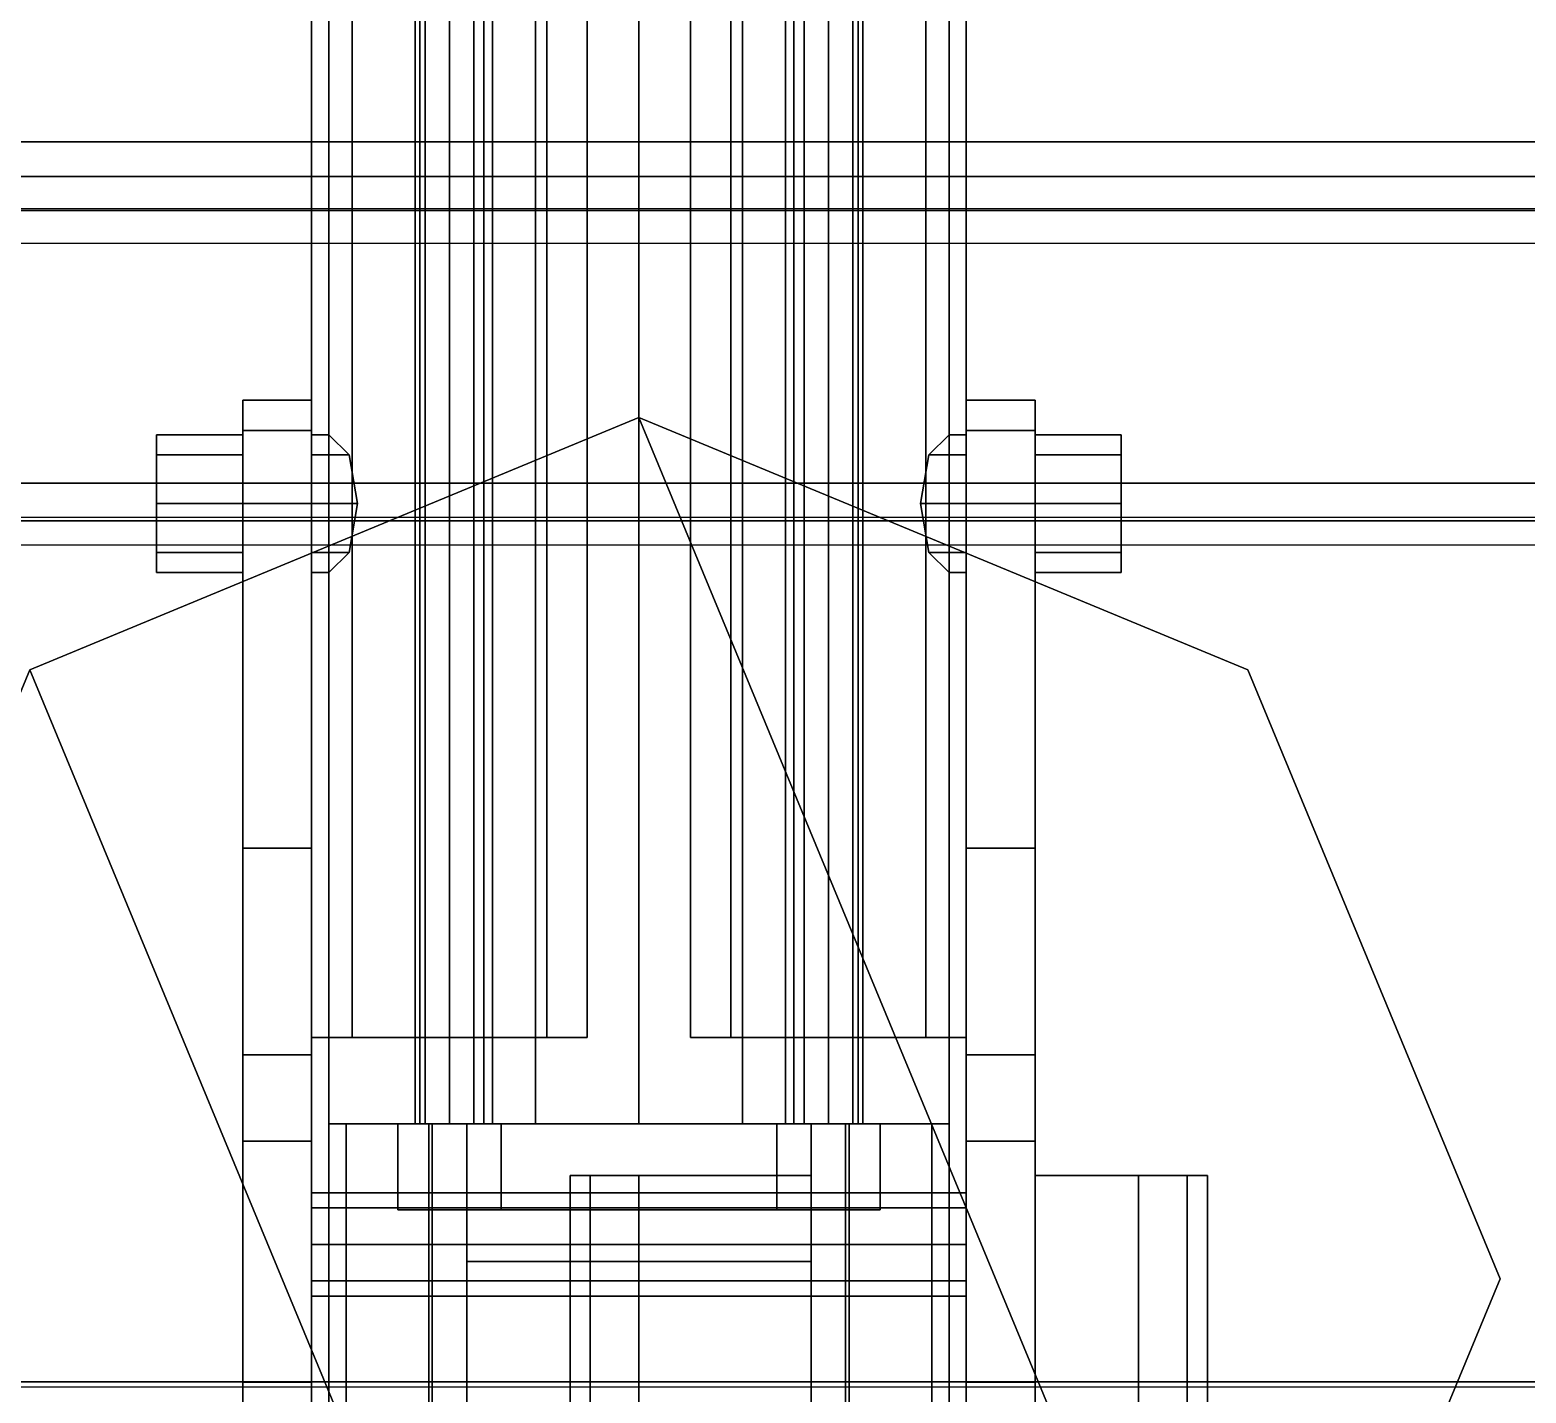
# Model space of a CAD drawing. Header units: millimetres. Extents: x -1.3 to 1.3, y -3.1 to 16.4.
# Drawn here: x -0.354 to 0.515, y -0.506 to 0.285 of the extents above; entities that cross this region are included whole.
import ezdxf

# ---------------------------------------------------------------- set-up
doc = ezdxf.new("R2010")
doc.units = ezdxf.units.MM
for name, color, linetype in [('gun', 1, 'Continuous'), ('internals', 3, 'Continuous'), ('sleeve', 5, 'Continuous'), ('turret', 2, 'Continuous')]:
    doc.layers.add(name, color=color, linetype=linetype)

msp = doc.modelspace()

# ---------------------------------------------------------------- linework, layer by layer
for points in [[(0.82, 2.59, 0.45), (0.82, -2.5, 0.45), (-0.82, -2.5, 0.45), (-0.82, 2.59, 0.45)], [(0.94, 0.22, 2.24), (0.94, 0.84, 2.24), (-0.94, 0.84, 2.24), (-0.94, 0.22, 2.24)]]:
    msp.add_3dface(points)
at = {"layer": 'gun'}
for points in [[(-0.0601, 0.65, 2.5501), (-0.085, 0.65, 2.49), (-0.085, -0.35, 2.49), (-0.0601, -0.35, 2.5501)], [(-0.085, 0.65, 2.49), (-0.0601, 0.65, 2.4299), (-0.0601, -0.35, 2.4299), (-0.085, -0.35, 2.49)], [(0, 0.65, 2.575), (-0.0601, 0.65, 2.5501), (-0.0601, -0.35, 2.5501), (0, -0.35, 2.575)], [(-0.0601, 0.65, 2.4299), (0, 0.65, 2.405), (0, -0.35, 2.405), (-0.0601, -0.35, 2.4299)], [(0.0601, 0.65, 2.5501), (0, 0.65, 2.575), (0, -0.35, 2.575), (0.0601, -0.35, 2.5501)], [(0, 0.65, 2.405), (0.0601, 0.65, 2.4299), (0.0601, -0.35, 2.4299), (0, -0.35, 2.405)], [(0.085, 0.65, 2.49), (0.0601, 0.65, 2.5501), (0.0601, -0.35, 2.5501), (0.085, -0.35, 2.49)], [(0.0601, 0.65, 2.4299), (0.085, 0.65, 2.49), (0.085, -0.35, 2.49), (0.0601, -0.35, 2.4299)], [(-0.12414, 0.55, 2.70414), (-0.13, 0.55, 2.69), (-0.13, -0.35, 2.69), (-0.12414, -0.35, 2.70414)], [(-0.13, 0.55, 2.69), (-0.12414, 0.55, 2.67586), (-0.12414, -0.35, 2.67586), (-0.13, -0.35, 2.69)], [(-0.11, 0.55, 2.71), (-0.12414, 0.55, 2.70414), (-0.12414, -0.35, 2.70414), (-0.11, -0.35, 2.71)], [(-0.12414, 0.55, 2.67586), (-0.11, 0.55, 2.67), (-0.11, -0.35, 2.67), (-0.12414, -0.35, 2.67586)], [(-0.09586, 0.55, 2.70414), (-0.11, 0.55, 2.71), (-0.11, -0.35, 2.71), (-0.09586, -0.35, 2.70414)], [(-0.11, 0.55, 2.67), (-0.09586, 0.55, 2.67586), (-0.09586, -0.35, 2.67586), (-0.11, -0.35, 2.67)], [(-0.09, 0.55, 2.69), (-0.09586, 0.55, 2.70414), (-0.09586, -0.35, 2.70414), (-0.09, -0.35, 2.69)], [(-0.09586, 0.55, 2.67586), (-0.09, 0.55, 2.69), (-0.09, -0.35, 2.69), (-0.09586, -0.35, 2.67586)], [(0.09586, 0.55, 2.70414), (0.09, 0.55, 2.69), (0.09, -0.35, 2.69), (0.09586, -0.35, 2.70414)], [(0.09, 0.55, 2.69), (0.09586, 0.55, 2.67586), (0.09586, -0.35, 2.67586), (0.09, -0.35, 2.69)], [(0.11, 0.55, 2.71), (0.09586, 0.55, 2.70414), (0.09586, -0.35, 2.70414), (0.11, -0.35, 2.71)], [(0.09586, 0.55, 2.67586), (0.11, 0.55, 2.67), (0.11, -0.35, 2.67), (0.09586, -0.35, 2.67586)], [(0.12414, 0.55, 2.70414), (0.11, 0.55, 2.71), (0.11, -0.35, 2.71), (0.12414, -0.35, 2.70414)], [(0.11, 0.55, 2.67), (0.12414, 0.55, 2.67586), (0.12414, -0.35, 2.67586), (0.11, -0.35, 2.67)], [(0.13, 0.55, 2.69), (0.12414, 0.55, 2.70414), (0.12414, -0.35, 2.70414), (0.13, -0.35, 2.69)], [(0.12414, 0.55, 2.67586), (0.13, 0.55, 2.69), (0.13, -0.35, 2.69), (0.12414, -0.35, 2.67586)], [(-0.14, -0.4, 2.62), (-0.14, -0.35, 2.62), (-0.1, -0.35, 2.62), (-0.1, -0.4, 2.62)], [(-0.14, -0.4, 2.73), (-0.14, -0.35, 2.73), (-0.14, -0.35, 2.62), (-0.14, -0.4, 2.62)], [(-0.08, -0.4, 2.73), (-0.08, -0.35, 2.73), (-0.14, -0.35, 2.73), (-0.14, -0.4, 2.73)], [(-0.08, -0.35, 2.73), (-0.08, -0.35, 2.62), (-0.14, -0.35, 2.62), (-0.14, -0.35, 2.73)], [(0.1, -0.35, 2.33), (-0.1, -0.35, 2.33), (-0.1, -0.35, 2.62), (0.1, -0.35, 2.62)], [(0.1, -0.88, 2.33), (-0.1, -0.88, 2.33), (-0.1, -0.35, 2.33), (0.1, -0.35, 2.33)], [(-0.1, -0.58, 2.74), (-0.1, -0.43, 2.74), (-0.1, -0.35, 2.62), (-0.1, -0.58, 2.64)], [(-0.1, -0.58, 2.64), (-0.1, -0.35, 2.62), (-0.1, -0.35, 2.33), (-0.1, -0.88, 2.33)], [(0.08, -0.35, 2.62), (-0.1, -0.35, 2.62), (-0.1, -0.4, 2.695), (0.08, -0.4, 2.695)], [(-0.08, -0.4, 2.695), (-0.08, -0.35, 2.62), (-0.08, -0.35, 2.73), (-0.08, -0.4, 2.73)], [(0.14, -0.4, 2.73), (0.14, -0.35, 2.73), (0.08, -0.35, 2.73), (0.08, -0.4, 2.73)], [(0.08, -0.4, 2.73), (0.08, -0.35, 2.73), (0.08, -0.35, 2.62), (0.08, -0.4, 2.695)], [(0.14, -0.35, 2.62), (0.08, -0.35, 2.62), (0.08, -0.35, 2.73), (0.14, -0.35, 2.73)], [(0.1, -0.43, 2.74), (0.1, -0.58, 2.74), (0.1, -0.58, 2.64), (0.1, -0.35, 2.62)], [(0.1, -0.88, 2.45), (0.1, -0.88, 2.33), (0.1, -0.35, 2.33), (0.1, -0.38, 2.45)], [(0.1, -0.35, 2.62), (0.1, -0.58, 2.64), (0.1, -0.38, 2.53)], [(0.1, -0.38, 2.45), (0.1, -0.35, 2.33), (0.1, -0.35, 2.62), (0.1, -0.38, 2.53)], [(0.1, -0.4, 2.62), (0.1, -0.35, 2.62), (0.14, -0.35, 2.62), (0.14, -0.4, 2.62)], [(0.14, -0.4, 2.62), (0.14, -0.35, 2.62), (0.14, -0.35, 2.73), (0.14, -0.4, 2.73)], [(-0.04, -0.38, 2.49), (-0.02828, -0.38, 2.51828), (-0.02828, -0.88, 2.51828), (-0.04, -0.88, 2.49)], [(-0.02828, -0.38, 2.46172), (-0.04, -0.38, 2.49), (-0.04, -0.88, 2.49), (-0.02828, -0.88, 2.46172)], [(-0.04, -0.38, 2.49), (-0.02828, -0.38, 2.46172), (-0.02828, -0.38, 2.51828), (-0.04, -0.38, 2.49)], [(-0.02828, -0.38, 2.51828), (0, -0.38, 2.53), (0, -0.88, 2.53), (-0.02828, -0.88, 2.51828)], [(0, -0.38, 2.45), (-0.02828, -0.38, 2.46172), (-0.02828, -0.88, 2.46172), (0, -0.88, 2.45)], [(-0.02828, -0.38, 2.46172), (0, -0.38, 2.45), (0, -0.38, 2.53), (-0.02828, -0.38, 2.51828)], [(0, -0.38, 2.53), (0.1, -0.38, 2.53), (0.1, -0.88, 2.53), (0, -0.88, 2.53)], [(0.1, -0.38, 2.45), (0, -0.38, 2.45), (0, -0.88, 2.45), (0.1, -0.88, 2.45)], [(0, -0.38, 2.45), (0.1, -0.38, 2.45), (0.1, -0.38, 2.53), (0, -0.38, 2.53)], [(0.1, -0.38, 2.53), (0.1, -0.58, 2.64), (0.1, -0.61, 2.64), (0.1, -0.88, 2.53)], [(-0.08, -0.4, 2.695), (-0.08, -0.4, 2.73), (-0.14, -0.4, 2.73), (-0.1, -0.4, 2.695)], [(-0.1, -0.4, 2.695), (-0.14, -0.4, 2.73), (-0.14, -0.4, 2.62), (-0.1, -0.4, 2.62)], [(0.1, -0.4, 2.695), (-0.1, -0.4, 2.695), (-0.1, -0.43, 2.74), (0.1, -0.43, 2.74)], [(0.1, -0.4, 2.695), (0.14, -0.4, 2.73), (0.08, -0.4, 2.73), (0.08, -0.4, 2.695)], [(0.14, -0.4, 2.62), (0.14, -0.4, 2.73), (0.1, -0.4, 2.695), (0.1, -0.4, 2.62)], [(0.1, -0.43, 2.74), (-0.1, -0.43, 2.74), (-0.1, -0.58, 2.74), (0.1, -0.58, 2.74)]]:
    msp.add_3dface(points, dxfattribs=at)
at = {"layer": 'internals'}
for points in [[(-1.25, 0.22, 2.24), (-0.92807, 0.2, 2.24), (0.92807, 0.2, 2.24), (1.25, 0.22, 2.24)], [(1.23, 0.2, 1.13), (-1.23, 0.2, 1.13), (-0.63, -1.93, 1.13), (0.63, -1.93, 1.13)], [(1.23, 0.2, 2.22), (-1.23, 0.2, 2.22), (-1.23, 0.2, 1.13), (1.23, 0.2, 1.13)], [(-0.92807, 0.2, 2.24), (-0.92807, 0.2, 2.22), (0.92807, 0.2, 2.22), (0.92807, 0.2, 2.24)]]:
    msp.add_3dface(points, dxfattribs=at)
at = {"layer": 'sleeve'}
for points in [[(-0.12728, 0.58, 2.61728), (-0.18, 0.58, 2.49), (-0.18, -0.35, 2.49), (-0.12728, -0.35, 2.61728)], [(-0.18, 0.58, 2.49), (-0.12728, 0.58, 2.36272), (-0.12728, -0.35, 2.36272), (-0.18, -0.35, 2.49)], [(0, 0.58, 2.67), (-0.12728, 0.58, 2.61728), (-0.12728, -0.35, 2.61728), (0, -0.35, 2.67)], [(-0.12728, 0.58, 2.36272), (0, 0.58, 2.31), (0, -0.35, 2.31), (-0.12728, -0.35, 2.36272)], [(0.12728, 0.58, 2.61728), (0, 0.58, 2.67), (0, -0.35, 2.67), (0.12728, -0.35, 2.61728)], [(0, 0.58, 2.31), (0.12728, 0.58, 2.36272), (0.12728, -0.35, 2.36272), (0, -0.35, 2.31)], [(0.18, 0.58, 2.49), (0.12728, 0.58, 2.61728), (0.12728, -0.35, 2.61728), (0.18, -0.35, 2.49)], [(0.12728, 0.58, 2.36272), (0.18, 0.58, 2.49), (0.18, -0.35, 2.49), (0.12728, -0.35, 2.36272)], [(-0.16657, 0.55, 2.74657), (-0.19, 0.55, 2.69), (-0.19, -0.3, 2.69), (-0.16657, -0.3, 2.74657)], [(-0.19, 0.55, 2.69), (-0.16657, 0.55, 2.63343), (-0.16657, -0.3, 2.63343), (-0.19, -0.3, 2.69)], [(-0.16657, 0.55, 2.63343), (-0.11, 0.55, 2.61), (-0.11, -0.3, 2.61), (-0.16657, -0.3, 2.63343)], [(-0.11, 0.55, 2.77), (-0.16657, 0.55, 2.74657), (-0.16657, -0.3, 2.74657), (-0.11, -0.3, 2.77)], [(-0.11, 0.55, 2.61), (-0.05343, 0.55, 2.63343), (-0.05343, -0.3, 2.63343), (-0.11, -0.3, 2.61)], [(-0.05343, 0.55, 2.74657), (-0.11, 0.55, 2.77), (-0.11, -0.3, 2.77), (-0.05343, -0.3, 2.74657)], [(-0.03, 0.55, 2.69), (-0.05343, 0.55, 2.74657), (-0.05343, -0.3, 2.74657), (-0.03, -0.3, 2.69)], [(-0.05343, 0.55, 2.63343), (-0.03, 0.55, 2.69), (-0.03, -0.3, 2.69), (-0.05343, -0.3, 2.63343)], [(0.05343, 0.55, 2.74657), (0.03, 0.55, 2.69), (0.03, -0.3, 2.69), (0.05343, -0.3, 2.74657)], [(0.03, 0.55, 2.69), (0.05343, 0.55, 2.63343), (0.05343, -0.3, 2.63343), (0.03, -0.3, 2.69)], [(0.11, 0.55, 2.77), (0.05343, 0.55, 2.74657), (0.05343, -0.3, 2.74657), (0.11, -0.3, 2.77)], [(0.05343, 0.55, 2.63343), (0.11, 0.55, 2.61), (0.11, -0.3, 2.61), (0.05343, -0.3, 2.63343)], [(0.16657, 0.55, 2.74657), (0.11, 0.55, 2.77), (0.11, -0.3, 2.77), (0.16657, -0.3, 2.74657)], [(0.11, 0.55, 2.61), (0.16657, 0.55, 2.63343), (0.16657, -0.3, 2.63343), (0.11, -0.3, 2.61)], [(0.19, 0.55, 2.69), (0.16657, 0.55, 2.74657), (0.16657, -0.3, 2.74657), (0.19, -0.3, 2.69)], [(0.16657, 0.55, 2.63343), (0.19, 0.55, 2.69), (0.19, -0.3, 2.69), (0.16657, -0.3, 2.63343)], [(-0.23, 0.03828, 2.51828), (-0.23, 0.05, 2.49), (-0.28, 0.05, 2.49), (-0.28, 0.03828, 2.51828)], [(-0.23, 0.05, 2.49), (-0.23, 0.03828, 2.46172), (-0.28, 0.03828, 2.46172), (-0.28, 0.05, 2.49)], [(-0.28, 0.03828, 2.46172), (-0.28, -0.03, 2.49), (-0.28, -0.01828, 2.51828), (-0.28, 0.05, 2.49)], [(-0.28, 0.05, 2.49), (-0.28, -0.01828, 2.51828), (-0.28, 0.01, 2.53), (-0.28, 0.03828, 2.51828)], [(-0.16828, 0.03828, 2.51828), (-0.18, 0.05, 2.49), (-0.19, 0.05, 2.49), (-0.19, 0.03828, 2.51828)], [(-0.18, 0.05, 2.49), (-0.16828, 0.03828, 2.46172), (-0.19, 0.03828, 2.46172), (-0.19, 0.05, 2.49)], [(0.18, 0.05, 2.49), (0.16828, 0.03828, 2.51828), (0.19, 0.03828, 2.51828), (0.19, 0.05, 2.49)], [(0.16828, 0.03828, 2.46172), (0.18, 0.05, 2.49), (0.19, 0.05, 2.49), (0.19, 0.03828, 2.46172)], [(0.23, 0.03828, 2.46172), (0.23, 0.05, 2.49), (0.28, 0.05, 2.49), (0.28, 0.03828, 2.46172)], [(0.23, 0.05, 2.49), (0.23, 0.03828, 2.51828), (0.28, 0.03828, 2.51828), (0.28, 0.05, 2.49)], [(0.28, 0.03828, 2.51828), (0.28, -0.03, 2.49), (0.28, -0.01828, 2.46172), (0.28, 0.05, 2.49)], [(0.28, 0.05, 2.49), (0.28, -0.01828, 2.46172), (0.28, 0.01, 2.45), (0.28, 0.03828, 2.46172)], [(-0.23, 0.01, 2.53), (-0.23, 0.03828, 2.51828), (-0.28, 0.03828, 2.51828), (-0.28, 0.01, 2.53)], [(-0.23, 0.03828, 2.46172), (-0.23, 0.01, 2.45), (-0.28, 0.01, 2.45), (-0.28, 0.03828, 2.46172)], [(-0.28, 0.01, 2.45), (-0.28, -0.01828, 2.46172), (-0.28, -0.03, 2.49), (-0.28, 0.03828, 2.46172)], [(-0.16343, 0.01, 2.53), (-0.16828, 0.03828, 2.51828), (-0.19, 0.03828, 2.51828), (-0.19, 0.01, 2.53)], [(-0.16828, 0.03828, 2.46172), (-0.16343, 0.01, 2.45), (-0.19, 0.01, 2.45), (-0.19, 0.03828, 2.46172)], [(0.16828, 0.03828, 2.51828), (0.16343, 0.01, 2.53), (0.19, 0.01, 2.53), (0.19, 0.03828, 2.51828)], [(0.16343, 0.01, 2.45), (0.16828, 0.03828, 2.46172), (0.19, 0.03828, 2.46172), (0.19, 0.01, 2.45)], [(0.23, 0.01, 2.45), (0.23, 0.03828, 2.46172), (0.28, 0.03828, 2.46172), (0.28, 0.01, 2.45)], [(0.23, 0.03828, 2.51828), (0.23, 0.01, 2.53), (0.28, 0.01, 2.53), (0.28, 0.03828, 2.51828)], [(0.28, 0.01, 2.53), (0.28, -0.01828, 2.51828), (0.28, -0.03, 2.49), (0.28, 0.03828, 2.51828)], [(-0.23, -0.01828, 2.51828), (-0.23, 0.01, 2.53), (-0.28, 0.01, 2.53), (-0.28, -0.01828, 2.51828)], [(-0.23, 0.01, 2.45), (-0.23, -0.01828, 2.46172), (-0.28, -0.01828, 2.46172), (-0.28, 0.01, 2.45)], [(-0.16828, -0.01828, 2.51828), (-0.16343, 0.01, 2.53), (-0.19, 0.01, 2.53), (-0.19, -0.01828, 2.51828)], [(-0.16343, 0.01, 2.45), (-0.16828, -0.01828, 2.46172), (-0.19, -0.01828, 2.46172), (-0.19, 0.01, 2.45)], [(0.16343, 0.01, 2.53), (0.16828, -0.01828, 2.51828), (0.19, -0.01828, 2.51828), (0.19, 0.01, 2.53)], [(0.16828, -0.01828, 2.46172), (0.16343, 0.01, 2.45), (0.19, 0.01, 2.45), (0.19, -0.01828, 2.46172)], [(0.23, -0.01828, 2.46172), (0.23, 0.01, 2.45), (0.28, 0.01, 2.45), (0.28, -0.01828, 2.46172)], [(0.23, 0.01, 2.53), (0.23, -0.01828, 2.51828), (0.28, -0.01828, 2.51828), (0.28, 0.01, 2.53)], [(-0.23, -0.03, 2.49), (-0.23, -0.01828, 2.51828), (-0.28, -0.01828, 2.51828), (-0.28, -0.03, 2.49)], [(-0.23, -0.01828, 2.46172), (-0.23, -0.03, 2.49), (-0.28, -0.03, 2.49), (-0.28, -0.01828, 2.46172)], [(-0.18, -0.03, 2.49), (-0.16828, -0.01828, 2.51828), (-0.19, -0.01828, 2.51828), (-0.19, -0.03, 2.49)], [(-0.16828, -0.01828, 2.46172), (-0.18, -0.03, 2.49), (-0.19, -0.03, 2.49), (-0.19, -0.01828, 2.46172)], [(0.16828, -0.01828, 2.51828), (0.18, -0.03, 2.49), (0.19, -0.03, 2.49), (0.19, -0.01828, 2.51828)], [(0.18, -0.03, 2.49), (0.16828, -0.01828, 2.46172), (0.19, -0.01828, 2.46172), (0.19, -0.03, 2.49)], [(0.23, -0.03, 2.49), (0.23, -0.01828, 2.46172), (0.28, -0.01828, 2.46172), (0.28, -0.03, 2.49)], [(0.23, -0.01828, 2.51828), (0.23, -0.03, 2.49), (0.28, -0.03, 2.49), (0.28, -0.01828, 2.51828)], [(-0.05343, -0.3, 2.74657), (-0.19, -0.3, 2.69), (-0.16657, -0.3, 2.63343), (-0.03, -0.3, 2.69)], [(-0.11, -0.3, 2.77), (-0.16657, -0.3, 2.74657), (-0.19, -0.3, 2.69), (-0.05343, -0.3, 2.74657)], [(-0.03, -0.3, 2.69), (-0.16657, -0.3, 2.63343), (-0.11, -0.3, 2.61), (-0.05343, -0.3, 2.63343)], [(0.11, -0.3, 2.77), (0.05343, -0.3, 2.74657), (0.03, -0.3, 2.69), (0.16657, -0.3, 2.74657)], [(0.16657, -0.3, 2.74657), (0.03, -0.3, 2.69), (0.05343, -0.3, 2.63343), (0.19, -0.3, 2.69)], [(0.19, -0.3, 2.69), (0.05343, -0.3, 2.63343), (0.11, -0.3, 2.61), (0.16657, -0.3, 2.63343)], [(-0.18, -0.35, 2.33), (-0.12, -0.35, 2.28), (-0.12, -1.27, 2.28), (-0.18, -1.27, 2.33)], [(-0.18, -0.35, 2.48), (-0.18, -0.35, 2.33), (-0.18, -1.27, 2.33), (-0.18, -1.27, 2.37)], [(-0.17, -0.35, 2.48), (-0.18, -0.35, 2.48), (-0.18, -1.32, 2.48), (-0.17, -1.32, 2.48)], [(-0.18, -0.35, 2.48), (-0.18, -1.27, 2.37), (-0.18, -1.32, 2.37), (-0.18, -1.32, 2.48)], [(-0.17, -0.35, 2.48), (-0.17, -0.35, 2.33), (-0.18, -0.35, 2.33), (-0.18, -0.35, 2.48)], [(-0.12, -0.35, 2.28), (-0.18, -0.35, 2.33), (-0.17, -0.35, 2.33), (-0.122, -0.35, 2.29)], [(-0.12728, -0.35, 2.61728), (-0.18, -0.35, 2.49), (-0.085, -0.35, 2.49), (-0.0601, -0.35, 2.5501)], [(-0.18, -0.35, 2.49), (-0.12728, -0.35, 2.36272), (-0.0601, -0.35, 2.4299), (-0.085, -0.35, 2.49)], [(-0.17, -0.35, 2.33), (-0.17, -0.35, 2.48), (-0.17, -1.27, 2.37), (-0.17, -1.27, 2.33)], [(-0.122, -0.35, 2.29), (-0.17, -0.35, 2.33), (-0.17, -1.27, 2.33), (-0.122, -1.27, 2.29)], [(-0.17, -1.32, 2.48), (-0.17, -1.32, 2.37), (-0.17, -1.27, 2.37), (-0.17, -0.35, 2.48)], [(-0.12728, -0.35, 2.36272), (0, -0.35, 2.31), (0, -0.35, 2.405), (-0.0601, -0.35, 2.4299)], [(0, -0.35, 2.67), (-0.12728, -0.35, 2.61728), (-0.0601, -0.35, 2.5501), (0, -0.35, 2.575)], [(0.122, -0.35, 2.29), (-0.122, -0.35, 2.29), (-0.122, -1.27, 2.29), (0.122, -1.27, 2.29)], [(0.12, -0.35, 2.28), (-0.12, -0.35, 2.28), (-0.122, -0.35, 2.29), (0.122, -0.35, 2.29)], [(-0.12, -0.35, 2.28), (0.12, -0.35, 2.28), (0.12, -1.27, 2.28), (-0.12, -1.27, 2.28)], [(0, -0.35, 2.31), (0.12728, -0.35, 2.36272), (0.0601, -0.35, 2.4299), (0, -0.35, 2.405)], [(0.12728, -0.35, 2.61728), (0, -0.35, 2.67), (0, -0.35, 2.575), (0.0601, -0.35, 2.5501)], [(0.12728, -0.35, 2.36272), (0.18, -0.35, 2.49), (0.085, -0.35, 2.49), (0.0601, -0.35, 2.4299)], [(0.18, -0.35, 2.49), (0.12728, -0.35, 2.61728), (0.0601, -0.35, 2.5501), (0.085, -0.35, 2.49)], [(0.12, -0.35, 2.28), (0.18, -0.35, 2.33), (0.18, -1.27, 2.33), (0.12, -1.27, 2.28)], [(0.18, -0.35, 2.33), (0.12, -0.35, 2.28), (0.122, -0.35, 2.29), (0.17, -0.35, 2.33)], [(0.17, -0.35, 2.33), (0.122, -0.35, 2.29), (0.122, -1.27, 2.29), (0.17, -1.27, 2.33)], [(0.17, -0.35, 2.48), (0.17, -0.35, 2.33), (0.17, -1.27, 2.33), (0.17, -1.27, 2.37)], [(0.18, -0.35, 2.48), (0.17, -0.35, 2.48), (0.17, -1.32, 2.48), (0.18, -1.32, 2.48)], [(0.17, -0.35, 2.48), (0.17, -1.27, 2.37), (0.17, -1.32, 2.37), (0.17, -1.32, 2.48)], [(0.18, -0.35, 2.48), (0.18, -0.35, 2.33), (0.17, -0.35, 2.33), (0.17, -0.35, 2.48)], [(0.18, -0.35, 2.33), (0.18, -0.35, 2.48), (0.18, -1.27, 2.37), (0.18, -1.27, 2.33)], [(0.18, -1.32, 2.48), (0.18, -1.32, 2.37), (0.18, -1.27, 2.37), (0.18, -0.35, 2.48)]]:
    msp.add_3dface(points, dxfattribs=at)
at = {"layer": 'turret'}
for points in [[(-0.53, 0.18123, 2.30099), (0.53, 0.18123, 2.30099), (0.93, 0.2, 2.24), (-0.93, 0.2, 2.24)], [(-0.53, 0.16123, 2.30099), (0.53, 0.16123, 2.30099), (0.9181, 0.18, 2.24), (-0.9181, 0.18, 2.24)], [(0.53, 0.18123, 2.30099), (-0.53, 0.18123, 2.30099), (-0.53, 0.16123, 2.30099), (0.53, 0.16123, 2.30099)], [(-0.19, 0.05243, 2.53243), (-0.19, 0.07, 2.49), (-0.23, 0.07, 2.49), (-0.23, 0.05243, 2.53243)], [(-0.19, 0.07, 2.49), (-0.19, 0.05243, 2.44757), (-0.23, 0.05243, 2.44757), (-0.23, 0.07, 2.49)], [(-0.23, 0.01, 2.55), (-0.23, 0.05243, 2.53243), (-0.23, 0.07, 2.49), (-0.23, -0.36, 2.43)], [(-0.23, 0.05243, 2.44757), (-0.23, 0.01, 2.43), (-0.23, -0.36, 2.43), (-0.23, 0.07, 2.49)], [(-0.19, -0.36, 2.43), (-0.19, 0.07, 2.49), (-0.19, 0.05243, 2.53243), (-0.19, 0.01, 2.55)], [(-0.19, 0.07, 2.49), (-0.19, -0.36, 2.43), (-0.19, 0.01, 2.43), (-0.19, 0.05243, 2.44757)], [(0.19, 0.05243, 2.44757), (0.19, 0.01, 2.43), (0.19, -0.36, 2.43), (0.19, 0.07, 2.49)], [(0.19, 0.01, 2.55), (0.19, 0.05243, 2.53243), (0.19, 0.07, 2.49), (0.19, -0.36, 2.43)], [(0.23, 0.07, 2.49), (0.23, 0.05243, 2.44757), (0.19, 0.05243, 2.44757), (0.19, 0.07, 2.49)], [(0.23, 0.05243, 2.53243), (0.23, 0.07, 2.49), (0.19, 0.07, 2.49), (0.19, 0.05243, 2.53243)], [(0.23, 0.07, 2.49), (0.23, -0.36, 2.43), (0.23, 0.01, 2.43), (0.23, 0.05243, 2.44757)], [(0.23, -0.36, 2.43), (0.23, 0.07, 2.49), (0.23, 0.05243, 2.53243), (0.23, 0.01, 2.55)], [(0, 0.06, 1.13), (-0.35355, -0.08645, 1.13), (-0.35355, -0.08645, 1.17), (0, 0.06, 1.17)], [(-0.35355, -0.08645, 1.17), (0, -0.94, 1.17), (0.35355, -0.79355, 1.17), (0, 0.06, 1.17)], [(-0.19, 0.01, 2.55), (-0.19, 0.05243, 2.53243), (-0.23, 0.05243, 2.53243), (-0.23, 0.01, 2.55)], [(-0.19, 0.05243, 2.44757), (-0.19, 0.01, 2.43), (-0.23, 0.01, 2.43), (-0.23, 0.05243, 2.44757)], [(0.35355, -0.08645, 1.13), (0, 0.06, 1.13), (0, 0.06, 1.17), (0.35355, -0.08645, 1.17)], [(0, 0.06, 1.17), (0.35355, -0.79355, 1.17), (0.5, -0.44, 1.17), (0.35355, -0.08645, 1.17)], [(0.23, 0.05243, 2.44757), (0.23, 0.01, 2.43), (0.19, 0.01, 2.43), (0.19, 0.05243, 2.44757)], [(0.23, 0.01, 2.55), (0.23, 0.05243, 2.53243), (0.19, 0.05243, 2.53243), (0.19, 0.01, 2.55)], [(-0.59, 0, 2.89), (0.59, 0, 2.89), (0.53, 0.02194, 2.81871), (-0.53, 0.02194, 2.81871)], [(-0.53, 0.02194, 2.81871), (0.53, 0.02194, 2.81871), (0.53, 0.00194, 2.81871), (-0.53, 0.00194, 2.81871)], [(-0.19, -0.36, 2.43), (-0.19, 0.01, 2.55), (-0.23, 0.01, 2.55), (-0.23, -0.36, 2.43)], [(-0.19, 0.01, 2.43), (-0.19, 0.01, 2.24), (-0.23, 0.01, 2.24), (-0.23, 0.01, 2.43)], [(-0.19, 0.01, 2.24), (-0.19, -0.19, 2.24), (-0.23, -0.19, 2.24), (-0.23, 0.01, 2.24)], [(-0.23, 0.01, 2.43), (-0.23, 0.01, 2.24), (-0.23, -0.19, 2.24), (-0.23, -0.36, 2.43)], [(-0.19, -0.36, 2.43), (-0.19, -0.19, 2.24), (-0.19, 0.01, 2.24), (-0.19, 0.01, 2.43)], [(0.19, 0.01, 2.43), (0.19, 0.01, 2.24), (0.19, -0.19, 2.24), (0.19, -0.36, 2.43)], [(0.23, 0.01, 2.24), (0.23, -0.19, 2.24), (0.19, -0.19, 2.24), (0.19, 0.01, 2.24)], [(0.23, 0.01, 2.43), (0.23, 0.01, 2.24), (0.19, 0.01, 2.24), (0.19, 0.01, 2.43)], [(0.23, -0.36, 2.43), (0.23, 0.01, 2.55), (0.19, 0.01, 2.55), (0.19, -0.36, 2.43)], [(0.23, -0.36, 2.43), (0.23, -0.19, 2.24), (0.23, 0.01, 2.24), (0.23, 0.01, 2.43)], [(-0.79248, -0.49988, 2.89), (0.79248, -0.49988, 2.89), (0.59, 0, 2.89), (-0.59, 0, 2.89)], [(-0.58856, -0.01385, 2.87), (0.58856, -0.01385, 2.87), (0.53, 0.00194, 2.81871), (-0.53, 0.00194, 2.81871)], [(-0.35355, -0.08645, 1.13), (-0.5, -0.44, 1.13), (-0.5, -0.44, 1.17), (-0.35355, -0.08645, 1.17)], [(-0.5, -0.44, 1.17), (-0.35355, -0.79355, 1.17), (0, -0.94, 1.17), (-0.35355, -0.08645, 1.17)], [(0.5, -0.44, 1.13), (0.35355, -0.08645, 1.13), (0.35355, -0.08645, 1.17), (0.5, -0.44, 1.17)], [(-0.19, -0.19, 2.24), (-0.19, -0.31, 2.13), (-0.23, -0.31, 2.13), (-0.23, -0.19, 2.24)], [(-0.23, -0.36, 2.43), (-0.23, -0.19, 2.24), (-0.23, -0.31, 2.13), (-0.23, -0.5, 2.29)], [(-0.19, -0.5, 2.29), (-0.19, -0.31, 2.13), (-0.19, -0.19, 2.24), (-0.19, -0.36, 2.43)], [(0.19, -0.36, 2.43), (0.19, -0.19, 2.24), (0.19, -0.31, 2.13), (0.19, -0.5, 2.29)], [(0.23, -0.19, 2.24), (0.23, -0.31, 2.13), (0.19, -0.31, 2.13), (0.19, -0.19, 2.24)], [(0.23, -0.5, 2.29), (0.23, -0.31, 2.13), (0.23, -0.19, 2.24), (0.23, -0.36, 2.43)], [(-0.19, -0.31, 2.13), (-0.19, -0.31, 1.17), (-0.23, -0.31, 1.17), (-0.23, -0.31, 2.13)], [(-0.23, -0.5, 2.29), (-0.23, -0.31, 2.13), (-0.23, -0.31, 1.17), (-0.23, -0.55, 2.17)], [(-0.23, -0.55, 2.17), (-0.23, -0.31, 1.17), (-0.23, -0.55, 1.17)], [(-0.19, -0.55, 2.17), (-0.19, -0.31, 1.17), (-0.19, -0.31, 2.13), (-0.19, -0.5, 2.29)], [(-0.19, -0.55, 1.17), (-0.19, -0.55, 1.17), (-0.19, -0.31, 1.17), (-0.19, -0.55, 2.17)], [(0.19, -0.5, 2.29), (0.19, -0.31, 2.13), (0.19, -0.31, 1.17), (0.19, -0.55, 2.17)], [(0.19, -0.55, 2.17), (0.19, -0.31, 1.17), (0.19, -0.55, 1.17)], [(0.23, -0.31, 2.13), (0.23, -0.31, 1.17), (0.19, -0.31, 1.17), (0.19, -0.31, 2.13)], [(0.23, -0.55, 2.17), (0.23, -0.31, 1.17), (0.23, -0.31, 2.13), (0.23, -0.5, 2.29)], [(0.23, -0.55, 1.17), (0.23, -0.55, 1.17), (0.23, -0.31, 1.17), (0.23, -0.55, 2.17)], [(-0.19, -0.5, 2.29), (-0.19, -0.36, 2.43), (-0.23, -0.36, 2.43), (-0.23, -0.5, 2.29)], [(0.23, -0.5, 2.29), (0.23, -0.36, 2.43), (0.19, -0.36, 2.43), (0.19, -0.5, 2.29)], [(0.29, -0.38, 2.09), (0.23, -0.38, 2.09), (0.23, -0.55, 2.09), (0.29, -0.55, 2.09)], [(0.23, -0.38, 2.01), (0.29, -0.38, 2.01), (0.29, -0.55, 2.01), (0.23, -0.55, 2.01)], [(0.29, -0.38, 2.01), (0.23, -0.38, 2.01), (0.23, -0.38, 2.09), (0.29, -0.38, 2.09)], [(0.31828, -0.38, 2.07828), (0.29, -0.38, 2.09), (0.29, -0.56, 2.09), (0.31828, -0.56, 2.07828)], [(0.29, -0.38, 2.01), (0.31828, -0.38, 2.02172), (0.31828, -0.56, 2.02172), (0.29, -0.56, 2.01)], [(0.31828, -0.38, 2.02172), (0.29, -0.38, 2.01), (0.29, -0.38, 2.09), (0.31828, -0.38, 2.07828)], [(0.33, -0.38, 2.05), (0.31828, -0.38, 2.07828), (0.31828, -0.56, 2.07828), (0.33, -0.56, 2.05)], [(0.31828, -0.38, 2.02172), (0.33, -0.38, 2.05), (0.33, -0.56, 2.05), (0.31828, -0.56, 2.02172)], [(0.33, -0.38, 2.05), (0.31828, -0.38, 2.02172), (0.31828, -0.38, 2.07828), (0.33, -0.38, 2.05)], [(0.19, -0.39879, 2.07121), (0.19, -0.39, 2.05), (-0.19, -0.39, 2.05), (-0.19, -0.39879, 2.07121)], [(0.19, -0.39, 2.05), (0.19, -0.39879, 2.02879), (-0.19, -0.39879, 2.02879), (-0.19, -0.39, 2.05)], [(0.19, -0.42, 2.08), (0.19, -0.39879, 2.07121), (-0.19, -0.39879, 2.07121), (-0.19, -0.42, 2.08)], [(0.19, -0.39879, 2.02879), (0.19, -0.42, 2.02), (-0.19, -0.42, 2.02), (-0.19, -0.39879, 2.02879)], [(0.19, -0.44121, 2.07121), (0.19, -0.42, 2.08), (-0.19, -0.42, 2.08), (-0.19, -0.44121, 2.07121)], [(0.19, -0.42, 2.02), (0.19, -0.44121, 2.02879), (-0.19, -0.44121, 2.02879), (-0.19, -0.42, 2.02)], [(0.19, -0.45, 2.05), (0.19, -0.44121, 2.07121), (-0.19, -0.44121, 2.07121), (-0.19, -0.45, 2.05)], [(0.19, -0.44121, 2.02879), (0.19, -0.45, 2.05), (-0.19, -0.45, 2.05), (-0.19, -0.44121, 2.02879)], [(0.35355, -0.79355, 1.13), (0.5, -0.44, 1.13), (0.5, -0.44, 1.17), (0.35355, -0.79355, 1.17)], [(-0.78656, -0.50266, 2.87), (0.78656, -0.50266, 2.87), (0.79248, -0.49988, 2.89), (-0.79248, -0.49988, 2.89)], [(-0.19, -0.55, 2.17), (-0.19, -0.5, 2.29), (-0.23, -0.5, 2.29), (-0.23, -0.55, 2.17)], [(0.23, -0.55, 2.17), (0.23, -0.5, 2.29), (0.19, -0.5, 2.29), (0.19, -0.55, 2.17)]]:
    msp.add_3dface(points, dxfattribs=at)

doc.saveas('drawing.dxf')
